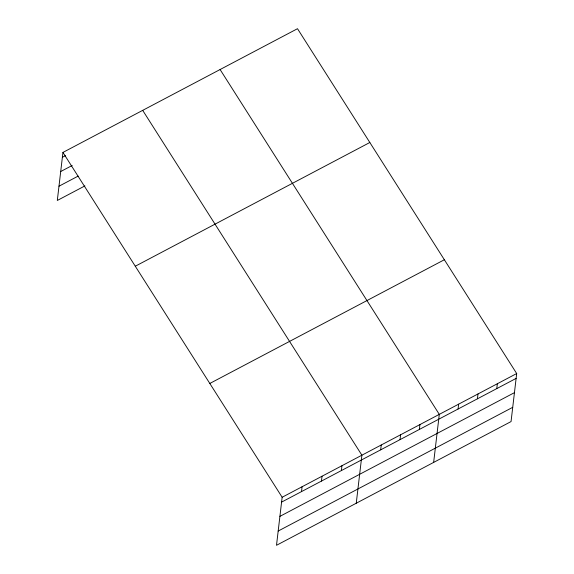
<?xml version="1.0" encoding="UTF-8"?>
<svg xmlns="http://www.w3.org/2000/svg" width="574" height="574" viewBox="0 0 574 574"><rect width="100%" height="100%" fill="white"/><g stroke="black" fill="none" stroke-linecap="round" stroke-linejoin="round"><path stroke-width="0.86" d="M62.946 152.426L282.15 497.263L276.503 545.3L511.054 421.574L516.693 373.538L297.497 28.7L62.946 152.426L57.307 200.462L84.909 185.904M301.515 491.602L302.082 486.745M321.447 481.084L322.021 476.226M341.387 470.572L341.953 465.715M356.253 503.233L361.893 455.196L142.696 110.359M380.67 449.844L381.244 444.986M400.021 439.641L400.595 434.783M419.372 429.431L419.946 424.573M433.65 462.4L439.297 414.363L220.093 69.533M458.074 409.018L458.648 404.161M477.425 398.808L477.991 393.951M496.775 388.598L497.342 383.741M62.379 157.283L65.443 155.669M60.7 171.533L72.209 165.47M58.979 186.213L78.15 176.103M135.285 266.221L369.828 142.495M209.811 383.468L444.362 259.742M282.15 497.263L516.693 373.538M281.576 502.121L516.126 378.395M279.904 516.37L514.447 392.645M278.175 531.05L512.726 407.325"/></g></svg>
